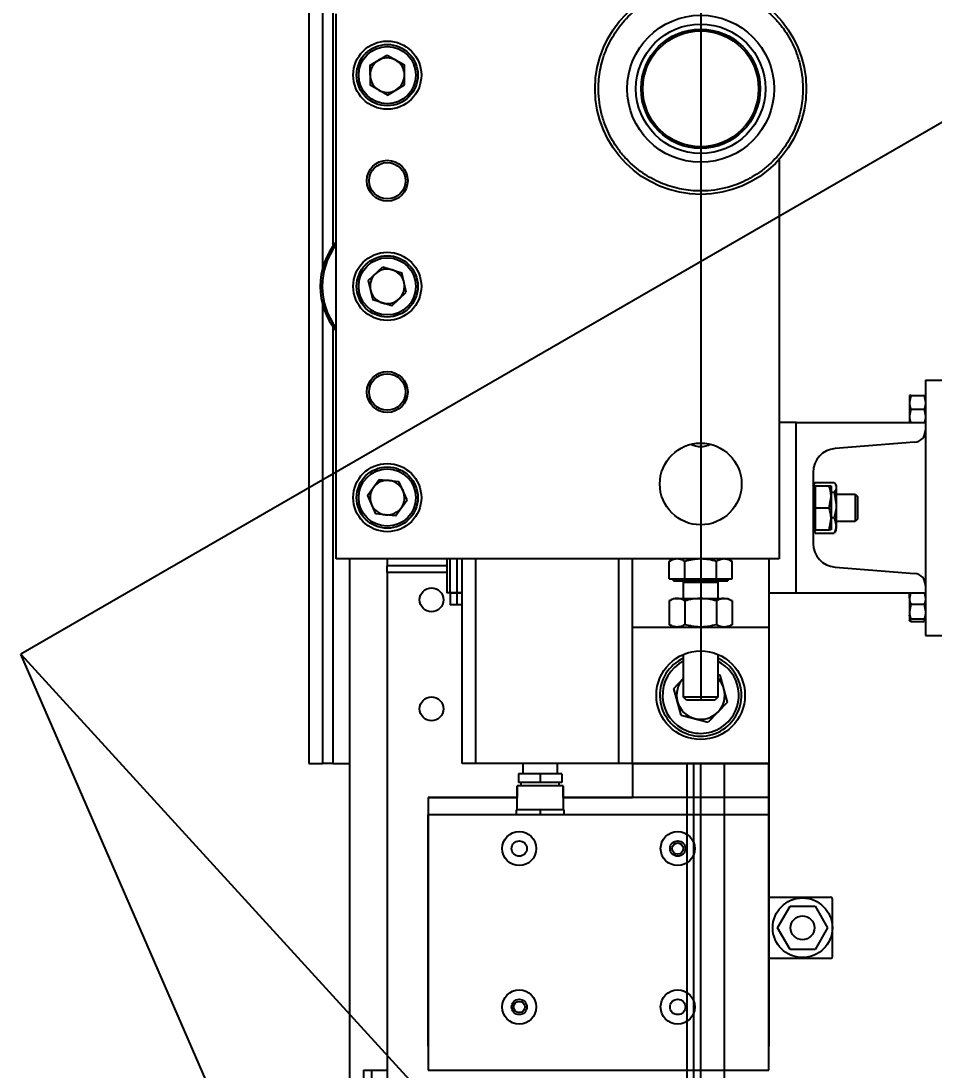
# Model space of a CAD drawing. Header units: inches. Extents: x -347369 to -260369, y 119522 to 149869.
# Drawn here: x -287753.7 to -287485.7, y 137420.7 to 137728.5 of the extents above; entities that cross this region are included whole.
import ezdxf

# ---------------------------------------------------------------- set-up
doc = ezdxf.new("R2010")
doc.units = ezdxf.units.IN
doc.header["$LTSCALE"] = 300
doc.linetypes.add('CENTRO', pattern=[2, 1.25, -0.25, 0.25, -0.25])
for name, color, linetype in [('ASSI', 254, 'CENTRO'), ('QUOTE', 7, 'Continuous'), ('RULLIERE', 3, 'Continuous')]:
    doc.layers.add(name, color=color, linetype=linetype)
doc.styles.get("Standard").update_dxf_attribs({"font": 'romans.shx'})
doc.dimstyles.new('sc1a100', dxfattribs={"dimscale": 100, "dimtxt": 3, "dimasz": 3, "dimexe": 0, "dimexo": 0, "dimgap": 1, "dimtad": 1, "dimzin": 12, "dimdsep": 46, "dimtxsty": 'Standard', "dimblk": 'CLOSEDBLANK', "dimcen": 1, "dimclrd": 253, "dimclre": 253, "dimclrt": 2, "dimadec": 0, "dimazin": 3, "dimtfac": 1, "dimtmove": 0, "dimatfit": 1, "dimldrblk": 'CLOSEDBLANK', "dimfxl": 1, "dimtolj": 1, "dimtzin": 0, "dimarcsym": 0})

# ---------------------------------------------------------------- blocks, each defined once
blk = doc.blocks.new('_ClosedBlank')
at = {"color": 0, "linetype": 'ByBlock', "lineweight": -2}
for p, q in [((-1, 0.1667), (0, 0)), ((-1, 0.1667), (-1, -0.1667)), ((0, 0), (-1, -0.1667))]:
    blk.add_line(p, q, dxfattribs=at)
blk = doc.blocks.new('*D27')
at = {"layer": 'Defpoints', "color": 0, "transparency": 16777216}
for p in [(-285230.17, 140399.66), (-284017.73, 139699.66), (-287395.23, 137749.66), (-287103.2, 136767.46), (-285230.17, 136499.66)]:
    blk.add_point(p, dxfattribs=at)
at = {"layer": 'QUOTE', "color": 253, "lineweight": -2, "transparency": 16777216}
for p, q in [((-287395.23, 137749.66), (-287753.7, 137542.69)), ((-285230.17, 136499.66), (-285230.17, 136085.73))]:
    blk.add_line(p, q, dxfattribs=at)
blk.add_arc((-285230.17, 138999.66), 2913.92, 215.90144, 264.09856, dxfattribs=at)
at = {"layer": 'QUOTE', "color": 253, "lineweight": -2, "transparency": 16777216, "xscale": 300, "yscale": 300, "zscale": 300}
for p, rotation in [((-287753.7, 137542.69), 122.9507175305296), ((-285230.17, 136085.73), 357.0492824694705)]:
    blk.add_blockref('_ClosedBlank', p, dxfattribs=dict(at, rotation=rotation))
at = {"layer": 'QUOTE', "color": 2, "transparency": 16777216, "insert": (-286562.13, 136692.63), "char_height": 300, "attachment_point": 5, "rotation": 330}
blk.add_mtext('\\A1;60°', dxfattribs=at)
blk = doc.blocks.new('90-2630 (R10) - SX')
at = {"layer": 'ASSI'}
blk.add_line((-124, 104.8), (-124, -1539.07), dxfattribs=at)
at = {"layer": 'RULLIERE', "color": 254}
for p, q in [((-239, -989), (-239, -1489)), ((-235, -989), (-235, -1343.8)), ((-232, -1067.32), (-232, -1337.25)), ((-231, -1429), (-231, -1269)), ((-221.09, -1284.14), (-216.07, -1281.16)), ((-216.07, -1281.16), (-210.98, -1284.02)), ((-221.09, -1284.14), (-221.02, -1289.98)), ((-210.91, -1289.86), (-210.98, -1284.02)), ((-215.93, -1292.84), (-221.02, -1289.98)), ((-215.93, -1292.84), (-210.91, -1289.86)), ((-101, -1311.78), (-101, -1429)), ((-221.59, -1347.31), (-217.33, -1343.31)), ((-217.33, -1343.31), (-211.74, -1345.01)), ((-210.41, -1350.69), (-211.74, -1345.01)), ((-221.59, -1347.31), (-220.26, -1352.99)), ((-214.67, -1354.69), (-210.41, -1350.69)), ((-235, -1354.2), (-235, -1489)), ((-214.67, -1354.69), (-220.26, -1352.99)), ((-232, -1360.75), (-232, -1489)), ((-58, -1376.5), (-53, -1376.5)), ((-58, -1376.5), (-58, -1389)), ((-62.34, -1381), (-62.7, -1383)), ((-62.7, -1381), (-62.7, -1383)), ((-62.34, -1381), (-58.36, -1381)), ((-58.36, -1381), (-58, -1383)), ((-62.7, -1383), (-62.7, -1387)), ((-62.34, -1385), (-62.7, -1387)), ((-62.34, -1385), (-58.36, -1385)), ((-58.36, -1385), (-58, -1387)), ((-62.7, -1387), (-62.7, -1389)), ((-96, -1389), (-101, -1389)), ((-96, -1389), (-58, -1389)), ((-96, -1439), (-96, -1389)), ((-58, -1389), (-58, -1391.25)), ((-58, -1391.25), (-58, -1436.75)), ((-61.22, -1394.74), (-84.56, -1396.6)), ((-91, -1403.58), (-91, -1424.42)), ((-221.81, -1410.39), (-218.38, -1405.66)), ((-218.38, -1405.66), (-212.57, -1406.28)), ((-210.19, -1411.61), (-212.57, -1406.28)), ((-91, -1407.5), (-90.69, -1406.96)), ((-90.42, -1406.56), (-84.78, -1406.56)), ((-84.51, -1406.96), (-84.2, -1407.5)), ((-91, -1407.5), (-90.4, -1407.5)), ((-90.4, -1407.5), (-86.28, -1407.5)), ((-90.4, -1407.5), (-90.4, -1410.75)), ((-85.7, -1407.5), (-85.7, -1410.75)), ((-85.7, -1409.43), (-84.78, -1409.43)), ((-84.78, -1409.43), (-84.2, -1413.15)), ((-84.2, -1407.5), (-84.2, -1408)), ((-84.2, -1408), (-84.2, -1413.15)), ((-84.2, -1410), (-78.69, -1410)), ((-78.69, -1410), (-78, -1410.69)), ((-78.69, -1410), (-78.69, -1418)), ((-221.81, -1410.39), (-219.43, -1415.72)), ((-213.62, -1416.34), (-210.19, -1411.61)), ((-90.4, -1410.75), (-90.4, -1414)), ((-86.28, -1414), (-85.7, -1410.75)), ((-85.7, -1410.75), (-85.7, -1417.25)), ((-84.2, -1413.15), (-84.2, -1419.16)), ((-78, -1410.69), (-78, -1417.31)), ((-213.62, -1416.34), (-219.43, -1415.72)), ((-90.4, -1414), (-86.28, -1414)), ((-90.4, -1414), (-90.4, -1417.25)), ((-90.4, -1417.25), (-90.4, -1420.5)), ((-86.28, -1420.5), (-85.7, -1417.25)), ((-85.7, -1416.87), (-84.78, -1416.87)), ((-85.7, -1417.25), (-85.7, -1420.5)), ((-84.78, -1416.87), (-84.2, -1419.16)), ((-78.69, -1418), (-84.2, -1418)), ((-84.2, -1420.5), (-84.2, -1419.16)), ((-78, -1417.31), (-78.69, -1418)), ((-90.69, -1421.04), (-91, -1420.5)), ((-90.4, -1420.5), (-91, -1420.5)), ((-90.68, -1420.5), (-90.42, -1421.44)), ((-90.63, -1421.02), (-90.42, -1421.44)), ((-90.42, -1421.44), (-84.78, -1421.44)), ((-90.4, -1420.5), (-86.28, -1420.5)), ((-84.57, -1421.02), (-84.78, -1421.44)), ((-84.2, -1420.5), (-84.51, -1421.04)), ((-101, -1429), (-231, -1429)), ((-227, -1681), (-227, -1429)), ((-216, -1429), (-216, -1431)), ((-198.5, -1431), (-216, -1431)), ((-216, -1433), (-216, -1431)), ((-198.5, -1429), (-198.5, -1438.9)), ((-197.5, -1438.9), (-197.5, -1429)), ((-195.5, -1438.9), (-195.5, -1429)), ((-194, -1489), (-194, -1429)), ((-190, -1489), (-190, -1429)), ((-148, -1489), (-148, -1429)), ((-144, -1449), (-144, -1429)), ((-133.24, -1429.71), (-132, -1429)), ((-133.24, -1434.8), (-133.24, -1429.71)), ((-128.62, -1434.8), (-128.62, -1429.71)), ((-119.38, -1434.8), (-119.38, -1429.71)), ((-116, -1429), (-114.76, -1429.71)), ((-114.76, -1434.8), (-114.76, -1429.71)), ((-104, -1429), (-104, -1449)), ((-84.56, -1431.4), (-61.22, -1433.26)), ((-216, -1433), (-216, -1629)), ((-198.5, -1433), (-216, -1433)), ((-133.24, -1434.8), (-130.93, -1434.8)), ((-132, -1435.4), (-132, -1434.8)), ((-132, -1435.4), (-130.93, -1435.4)), ((-130.93, -1434.8), (-128.62, -1434.8)), ((-130.93, -1435.4), (-116, -1435.4)), ((-129, -1440.6), (-129, -1435.8)), ((-129, -1435.8), (-128.33, -1435.8)), ((-128.62, -1434.8), (-124, -1434.8)), ((-128.33, -1435.8), (-119, -1435.8)), ((-124, -1434.8), (-119.38, -1434.8)), ((-119.38, -1434.8), (-117.07, -1434.8)), ((-119, -1435.8), (-119, -1440.6)), ((-117.07, -1434.8), (-114.76, -1434.8)), ((-116, -1434.8), (-116, -1435.4)), ((-58, -1436.75), (-58, -1439)), ((-197.5, -1438.9), (-198.5, -1438.9)), ((-195.5, -1438.9), (-197.5, -1438.9)), ((-197.4, -1438.9), (-197.5, -1439)), ((-195.5, -1439), (-197.5, -1439)), ((-197.5, -1439), (-197.5, -1442.5)), ((-194, -1438.9), (-195.5, -1438.9)), ((-195.5, -1439), (-195.46, -1438.9)), ((-194, -1439), (-195.5, -1439)), ((-195.5, -1442.5), (-195.5, -1439)), ((-133.24, -1441.31), (-132, -1440.6)), ((-132, -1440.6), (-130.93, -1440.6)), ((-130.93, -1440.6), (-124, -1440.6)), ((-124, -1440.6), (-117.07, -1440.6)), ((-117.07, -1440.6), (-116, -1440.6)), ((-116, -1440.6), (-114.76, -1441.31)), ((-96, -1439), (-104, -1439)), ((-58, -1439), (-96, -1439)), ((-62.41, -1439), (-62.7, -1440.48)), ((-62.7, -1440.48), (-62.7, -1439)), ((-62.7, -1440.48), (-62.7, -1444.43)), ((-58.29, -1439), (-58, -1440.48)), ((-58, -1439), (-58, -1451.5)), ((-195.5, -1442.5), (-197.5, -1442.5)), ((-194, -1442.5), (-195.5, -1442.5)), ((-133.24, -1441.31), (-133.24, -1448.29)), ((-128.62, -1441.31), (-128.62, -1448.29)), ((-119.38, -1441.31), (-119.38, -1448.29)), ((-114.76, -1441.31), (-114.76, -1448.29)), ((-62.34, -1442.27), (-62.7, -1444.43)), ((-62.34, -1442.27), (-58.36, -1442.27)), ((-58.36, -1442.27), (-58, -1444.43)), ((-62.7, -1444.43), (-62.7, -1446.95)), ((-62.34, -1447.32), (-62.7, -1445.52)), ((-62.67, -1447.05), (-62.7, -1447)), ((-62.34, -1446.58), (-58.36, -1446.58)), ((-58.36, -1447.32), (-58, -1445.52)), ((-58, -1447), (-58.03, -1447.05)), ((-144, -1449), (-104, -1449)), ((-144, -1489), (-144, -1449)), ((-132, -1449), (-133.24, -1448.29)), ((-114.76, -1448.29), (-116, -1449)), ((-104, -1449), (-104, -1489)), ((-62.34, -1447.32), (-58.36, -1447.32)), ((-58, -1451.5), (-53, -1451.5)), ((-129, -1469.57), (-129, -1457)), ((-119, -1457), (-119, -1469.57)), ((-131.91, -1467), (-129, -1464)), ((-118.31, -1463.15), (-119, -1462.97)), ((-116.09, -1471), (-118.31, -1463.15)), ((-129.69, -1474.85), (-131.91, -1467)), ((-128.17, -1470.4), (-129, -1469.57)), ((-119, -1469.57), (-129, -1469.57)), ((-119.83, -1470.4), (-128.17, -1470.4)), ((-116.09, -1471), (-121.78, -1476.86)), ((-119, -1469.57), (-119.83, -1470.4)), ((-129.69, -1474.85), (-121.78, -1476.86)), ((-239, -1489), (-235, -1489)), ((-232, -1489), (-235, -1489)), ((-232, -1489), (-227, -1489)), ((-190, -1489), (-194, -1489)), ((-148, -1489), (-190, -1489)), ((-176.15, -1492.1), (-176.15, -1489)), ((-166.15, -1489), (-166.15, -1492.1)), ((-144, -1489), (-148, -1489)), ((-104, -1489), (-144, -1489)), ((-144, -1489), (-144, -1499)), ((-104, -1489), (-144, -1489)), ((-144, -1489), (-104, -1489)), ((-128, -1629), (-128, -1489)), ((-126, -1631), (-126, -1489)), ((-124, -1631), (-124, -1489)), ((-117, -1681), (-117, -1489)), ((-104, -1489), (-104, -1499)), ((-177.5, -1492.1), (-177.5, -1494.6)), ((-171.15, -1492.1), (-177.5, -1492.1)), ((-171.15, -1492.1), (-171.15, -1494.6)), ((-164.8, -1492.1), (-171.15, -1492.1)), ((-164.8, -1492.1), (-164.8, -1494.6)), ((-177.9, -1502.6), (-177.9, -1495.6)), ((-164.4, -1495.6), (-177.9, -1495.6)), ((-171.15, -1494.6), (-177.5, -1494.6)), ((-176.65, -1495.6), (-176.65, -1494.6)), ((-164.8, -1494.6), (-171.15, -1494.6)), ((-165.65, -1494.6), (-165.65, -1495.6)), ((-164.4, -1495.6), (-164.4, -1502.6)), ((-204, -1499), (-177.9, -1499)), ((-204, -1499), (-204, -1504)), ((-164.4, -1499), (-144, -1499)), ((-104, -1499), (-144, -1499)), ((-104, -1499), (-104, -1504)), ((-204, -1504), (-104, -1504)), ((-204, -1572), (-204, -1504)), ((-178.15, -1502.6), (-178.15, -1504)), ((-171.15, -1502.6), (-178.15, -1502.6)), ((-171.15, -1502.6), (-171.15, -1504)), ((-164.15, -1502.6), (-171.15, -1502.6)), ((-164.15, -1502.6), (-164.15, -1504)), ((-104, -1504), (-104, -1572)), ((-104, -1528.25), (-85.85, -1528.25)), ((-85.35, -1537.25), (-85.35, -1528.75)), ((-101.43, -1537.25), (-97.77, -1530.9)), ((-97.77, -1530.9), (-90.43, -1530.9)), ((-90.43, -1530.9), (-86.77, -1537.25)), ((-97.77, -1543.6), (-101.43, -1537.25)), ((-86.77, -1537.25), (-90.43, -1543.6)), ((-85.35, -1545.75), (-85.35, -1537.25)), ((-90.43, -1543.6), (-97.77, -1543.6)), ((-85.85, -1546.25), (-104, -1546.25)), ((-204, -1572), (-204, -1579)), ((-104, -1579), (-104, -1572)), ((-223, -1579), (-223, -1631.04)), ((-223, -1579), (-220.5, -1579)), ((-220.5, -1579), (-216, -1579)), ((-220.5, -1631), (-220.5, -1579)), ((-204, -1579), (-104, -1579))]:
    blk.add_line(p, q, dxfattribs=at)
at = {"layer": 'RULLIERE', "color": 254, "extrusion": (0, 0, -1)}
for p, q in [((-104, -1489), (-144, -1489)), ((-144, -1489), (-144, -1499)), ((-104, -1504), (-104, -1489)), ((-164.4, -1495.6), (-177.9, -1495.6)), ((-177.9, -1495.6), (-177.9, -1499)), ((-164.4, -1499), (-164.4, -1495.6)), ((-204, -1499), (-204, -1579)), ((-177.9, -1499), (-204, -1499)), ((-144, -1499), (-164.4, -1499)), ((-104, -1579), (-104, -1504)), ((-204, -1579), (-104, -1579))]:
    blk.add_line(p, q, dxfattribs=at)
at = {"layer": 'RULLIERE', "color": 254}
for centre, radius in [((-124, -1291), 31), ((-124, -1291), 21.57), ((-124, -1291), 19), ((-124, -1291), 17.5), ((-124, -1291), 17), ((-216, -1287), 10), ((-216, -1287), 9), ((-216, -1287), 8.4), ((-216, -1318), 6), ((-216, -1318), 5.33), ((-216, -1349), 10), ((-216, -1349), 9), ((-216, -1349), 8.4), ((-216, -1380), 6), ((-216, -1380), 5.33), ((-124, -1407), 12), ((-216, -1411), 10), ((-216, -1411), 9), ((-216, -1411), 8.4), ((-203, -1441), 3.5), ((-124, -1469), 13), ((-203, -1473), 3.5), ((-177.25, -1514), 5), ((-177.25, -1514), 2.25), ((-130.75, -1514), 5), ((-130.75, -1514), 2.25), ((-130.75, -1514), 1.65), ((-94.1, -1537.25), 8.75), ((-94.1, -1537.25), 3.5), ((-177.25, -1560.5), 5), ((-130.75, -1560.5), 5), ((-177.25, -1560.5), 2.25), ((-177.25, -1560.5), 1.65), ((-130.75, -1560.5), 2.25)]:
    blk.add_circle(centre, radius, dxfattribs=at)
for centre, radius, start, end in [((-216, -1287), 5.06, 120.6875, 180.6875), ((-216, -1287), 5.06, 60.6875, 120.6875), ((-216, -1287), 5.06, 0.6875, 60.6875), ((-216, -1287), 5.06, 300.6875, 0.6875), ((-216, -1287), 5.06, 180.6875, 240.6875), ((-216, -1287), 5.06, 240.6875, 300.6875), ((-215, -1349), 20.66, 140.7409, 219.2591), ((-215, -1349), 20.66, 140.7451, 219.2549), ((-215, -1349), 20.11, 142.7142, 217.2858), ((-216, -1349), 5.06, 133.1366, 193.1366), ((-216, -1349), 5.06, 73.1366, 133.1366), ((-216, -1349), 5.06, 13.1366, 73.1366), ((-216, -1349), 5.06, 313.1366, 13.1366), ((-216, -1349), 5.06, 193.1366, 253.1366), ((-216, -1349), 5.06, 253.1366, 313.1366), ((-61.5, -1391.25), 3.5, 274.57, 0), ((-124, -1389), 7, 245.3305, 294.6695), ((-84, -1403.58), 7, 94.57, 180), ((-216, -1411), 5.06, 83.9992, 143.9992), ((-216, -1411), 5.06, 23.9992, 83.9992), ((-216, -1411), 5.06, 143.9992, 203.9992), ((-216, -1411), 5.06, 323.9992, 23.9992), ((-216, -1411), 5.06, 203.9992, 263.9992), ((-216, -1411), 5.06, 263.9992, 323.9992), ((-84, -1424.42), 7, 180, 265.43), ((-61.5, -1436.75), 3.5, 0, 85.43), ((-129.4, -1435.8), 0.4, 0, 90), ((-118.6, -1435.8), 0.4, 90, 180), ((-124, -1469), 12, 114.6243, 315.7868), ((-124, -1469), 11.2, 116.5148, 315.7868), ((-124, -1469), 12, 315.7868, 65.3757), ((-124, -1469), 11.2, 315.7868, 63.4852), ((-124, -1469), 7.07, 135.7868, 195.7868), ((-124, -1469), 7.07, 15.7868, 44.9995), ((-124, -1469), 7.07, 315.7868, 15.7868), ((-124, -1469), 7.07, 195.7868, 255.7868), ((-124, -1469), 7.07, 255.7868, 315.7868), ((-85.85, -1528.75), 0.5, 0, 90), ((-85.85, -1545.75), 0.5, 270, 0)]:
    blk.add_arc(centre, radius, start, end, dxfattribs=at)
for points, knots in [([(-122.51, -1261.04), (-123.73, -1261.02), (-126.21, -1260.98), (-129.95, -1261.52), (-133.4, -1262.44), (-136.48, -1263.66), (-139.19, -1265.07), (-141.77, -1266.76), (-144.97, -1269.37), (-147.73, -1272.45), (-149.96, -1275.87), (-151.78, -1279.39), (-153.34, -1283.93), (-154.04, -1288.9), (-154, -1293.21), (-153.49, -1296.95), (-152.56, -1300.4), (-151.34, -1303.48), (-149.93, -1306.19), (-148.24, -1308.77), (-145.63, -1311.97), (-142.55, -1314.73), (-139.13, -1316.96), (-135.61, -1318.78), (-131.07, -1320.34), (-126.1, -1321.04), (-121.79, -1321), (-118.05, -1320.49), (-114.6, -1319.56), (-111.52, -1318.34), (-108.81, -1316.93), (-106.23, -1315.24), (-103.03, -1312.63), (-100.27, -1309.55), (-98.04, -1306.13), (-96.22, -1302.61), (-94.66, -1298.07), (-93.96, -1293.1), (-94, -1288.79), (-94.51, -1285.05), (-95.44, -1281.6), (-96.66, -1278.52), (-98.07, -1275.81), (-99.76, -1273.23), (-102.37, -1270.03), (-105.45, -1267.27), (-108.87, -1265.04), (-112.39, -1263.22), (-116.93, -1261.61), (-120.69, -1261.22), (-122.51, -1261.04)], [0, 0, 0, 0, 0.019414, 0.039433, 0.06001, 0.0761, 0.092186, 0.108618, 0.125047, 0.157864, 0.173953, 0.190039, 0.220892, 0.25, 0.269416, 0.289433, 0.31001, 0.3261, 0.342186, 0.358618, 0.375047, 0.407864, 0.423953, 0.440039, 0.470892, 0.5, 0.519416, 0.539433, 0.56001, 0.5761, 0.592186, 0.608618, 0.625047, 0.657864, 0.673953, 0.690039, 0.720892, 0.75, 0.769416, 0.789433, 0.81001, 0.8261, 0.842186, 0.858618, 0.875047, 0.907864, 0.923953, 0.940039, 0.970892, 1, 1, 1, 1]), ([(-62.34, -1381), (-62.4, -1381), (-62.61, -1381), (-62.66, -1381), (-62.7, -1381)], [0, 0, 0, 0, 0.257551, 1, 1, 1, 1]), ([(-58.36, -1381), (-58.3, -1381), (-58.09, -1381), (-58.04, -1381), (-58, -1381)], [0, 0, 0, 0, 0.257551, 1, 1, 1, 1]), ([(-62.7, -1383), (-62.7, -1383.05), (-62.69, -1383.72), (-62.51, -1384.38), (-62.34, -1385)], [0, 0, 0, 0, 0.070185, 1, 1, 1, 1]), ([(-58, -1383), (-58, -1383.05), (-58.01, -1383.72), (-58.19, -1384.38), (-58.36, -1385)], [0, 0, 0, 0, 0.070185, 1, 1, 1, 1]), ([(-62.7, -1387), (-62.7, -1387.05), (-62.69, -1387.72), (-62.51, -1388.38), (-62.34, -1389)], [0, 0, 0, 0, 0.070185, 1, 1, 1, 1]), ([(-58, -1387), (-58, -1387.05), (-58.01, -1387.72), (-58.19, -1388.38), (-58.36, -1389)], [0, 0, 0, 0, 0.070185, 1, 1, 1, 1]), ([(-90.42, -1406.56), (-90.51, -1406.68), (-90.74, -1406.99), (-90.81, -1407.31), (-90.85, -1407.5)], [0, 0, 0, 0, 0.391798, 1, 1, 1, 1]), ([(-84.78, -1406.56), (-84.69, -1406.68), (-84.35, -1407.15), (-84.27, -1407.63), (-84.2, -1408)], [0, 0, 0, 0, 0.257551, 1, 1, 1, 1]), ([(-85.7, -1410.75), (-85.7, -1410.67), (-85.71, -1409.58), (-86.01, -1408.5), (-86.28, -1407.5)], [0, 0, 0, 0, 0.070215, 1, 1, 1, 1]), ([(-86.28, -1407.5), (-86.2, -1407.5), (-85.86, -1407.5), (-85.77, -1407.5), (-85.7, -1407.5)], [0, 0, 0, 0, 0.223713, 1, 1, 1, 1]), ([(-84.2, -1408), (-84.21, -1408.13), (-84.24, -1408.61), (-84.55, -1409.09), (-84.78, -1409.43)], [0, 0, 0, 0, 0.2686336, 1, 1, 1, 1]), ([(-84.2, -1413.15), (-84.2, -1413.24), (-84.21, -1414.5), (-84.51, -1415.73), (-84.78, -1416.87)], [0, 0, 0, 0, 0.070215, 1, 1, 1, 1]), ([(-85.7, -1417.25), (-85.7, -1417.17), (-85.71, -1416.08), (-86.01, -1415), (-86.28, -1414)], [0, 0, 0, 0, 0.070215, 1, 1, 1, 1]), ([(-84.2, -1419.16), (-84.2, -1419.21), (-84.21, -1419.98), (-84.51, -1420.74), (-84.78, -1421.44)], [0, 0, 0, 0, 0.070215, 1, 1, 1, 1]), ([(-85.7, -1420.5), (-85.77, -1420.5), (-85.86, -1420.5), (-86.2, -1420.5), (-86.28, -1420.5)], [0, 0, 0, 0, 0.776287, 1, 1, 1, 1]), ([(-130.93, -1429), (-131.56, -1429.09), (-132.34, -1429.21), (-133.1, -1429.63), (-133.24, -1429.71)], [0, 0, 0, 0, 0.811304, 1, 1, 1, 1]), ([(-128.62, -1429.71), (-129.22, -1429.42), (-129.98, -1429.04), (-130.76, -1429.01), (-130.93, -1429)], [0, 0, 0, 0, 0.785622, 1, 1, 1, 1]), ([(-124, -1429), (-124.11, -1429), (-124.94, -1429.01), (-126.5, -1429.16), (-127.91, -1429.53), (-128.62, -1429.71)], [0, 0, 0, 0, 0.070086, 0.530782, 1, 1, 1, 1]), ([(-119.38, -1429.71), (-120.13, -1429.51), (-121.65, -1429.11), (-123.21, -1429.04), (-124, -1429)], [0, 0, 0, 0, 0.495458, 1, 1, 1, 1]), ([(-117.07, -1429), (-117.13, -1429), (-117.54, -1429.01), (-118.32, -1429.16), (-119.03, -1429.53), (-119.38, -1429.71)], [0, 0, 0, 0, 0.070086, 0.530782, 1, 1, 1, 1]), ([(-114.76, -1429.71), (-115.14, -1429.51), (-115.89, -1429.11), (-116.68, -1429.04), (-117.07, -1429)], [0, 0, 0, 0, 0.495458, 1, 1, 1, 1]), ([(-130.93, -1440.6), (-130.98, -1440.6), (-131.4, -1440.61), (-132.18, -1440.76), (-132.88, -1441.13), (-133.24, -1441.31)], [0, 0, 0, 0, 0.070086, 0.530782, 1, 1, 1, 1]), ([(-128.62, -1441.31), (-128.99, -1441.11), (-129.75, -1440.71), (-130.53, -1440.64), (-130.93, -1440.6)], [0, 0, 0, 0, 0.495458, 1, 1, 1, 1]), ([(-124, -1440.6), (-124.11, -1440.6), (-124.94, -1440.61), (-126.5, -1440.76), (-127.91, -1441.13), (-128.62, -1441.31)], [0, 0, 0, 0, 0.070086, 0.530782, 1, 1, 1, 1]), ([(-119.38, -1441.31), (-120.13, -1441.11), (-121.65, -1440.71), (-123.21, -1440.64), (-124, -1440.6)], [0, 0, 0, 0, 0.495458, 1, 1, 1, 1]), ([(-117.07, -1440.6), (-117.28, -1440.61), (-118.06, -1440.65), (-118.82, -1441.03), (-119.38, -1441.31)], [0, 0, 0, 0, 0.268634, 1, 1, 1, 1]), ([(-114.76, -1441.31), (-114.96, -1441.21), (-115.71, -1440.79), (-116.49, -1440.68), (-117.07, -1440.6)], [0, 0, 0, 0, 0.257551, 1, 1, 1, 1]), ([(-62.7, -1440.48), (-62.7, -1440.52), (-62.69, -1441.12), (-62.51, -1441.72), (-62.34, -1442.27)], [0, 0, 0, 0, 0.070185, 1, 1, 1, 1]), ([(-58, -1440.48), (-58, -1440.52), (-58.01, -1441.12), (-58.19, -1441.72), (-58.36, -1442.27)], [0, 0, 0, 0, 0.070185, 1, 1, 1, 1]), ([(-62.7, -1444.43), (-62.7, -1444.48), (-62.69, -1445.21), (-62.51, -1445.92), (-62.34, -1446.58)], [0, 0, 0, 0, 0.070185, 1, 1, 1, 1]), ([(-62.34, -1446.58), (-62.4, -1446.61), (-62.61, -1446.73), (-62.66, -1446.86), (-62.7, -1446.95)], [0, 0, 0, 0, 0.257551, 1, 1, 1, 1]), ([(-62.7, -1446.95), (-62.69, -1446.98), (-62.67, -1447.11), (-62.48, -1447.23), (-62.34, -1447.32)], [0, 0, 0, 0, 0.268634, 1, 1, 1, 1]), ([(-58, -1444.43), (-58, -1444.48), (-58.01, -1445.21), (-58.19, -1445.92), (-58.36, -1446.58)], [0, 0, 0, 0, 0.070185, 1, 1, 1, 1]), ([(-58.36, -1446.58), (-58.3, -1446.61), (-58.09, -1446.73), (-58.04, -1446.86), (-58, -1446.95)], [0, 0, 0, 0, 0.257551, 1, 1, 1, 1]), ([(-58, -1446.95), (-58.01, -1446.98), (-58.03, -1447.11), (-58.22, -1447.23), (-58.36, -1447.32)], [0, 0, 0, 0, 0.268634, 1, 1, 1, 1]), ([(-130.93, -1449), (-130.98, -1449), (-131.4, -1448.99), (-132.18, -1448.84), (-132.88, -1448.47), (-133.24, -1448.29)], [0, 0, 0, 0, 0.070086, 0.530782, 1, 1, 1, 1]), ([(-128.62, -1448.29), (-128.99, -1448.49), (-129.75, -1448.89), (-130.53, -1448.96), (-130.93, -1449)], [0, 0, 0, 0, 0.495458, 1, 1, 1, 1]), ([(-124, -1449), (-124.11, -1449), (-124.94, -1448.99), (-126.5, -1448.84), (-127.91, -1448.47), (-128.62, -1448.29)], [0, 0, 0, 0, 0.070086, 0.530782, 1, 1, 1, 1]), ([(-119.38, -1448.29), (-120.13, -1448.48), (-121.26, -1448.77), (-122.82, -1448.97), (-123.6, -1448.99), (-124, -1449)], [0, 0, 0, 0, 0.495251, 0.746818, 1, 1, 1, 1]), ([(-117.07, -1449), (-117.28, -1448.99), (-118.06, -1448.95), (-118.82, -1448.57), (-119.38, -1448.29)], [0, 0, 0, 0, 0.268634, 1, 1, 1, 1]), ([(-114.76, -1448.29), (-114.96, -1448.39), (-115.71, -1448.81), (-116.49, -1448.92), (-117.07, -1449)], [0, 0, 0, 0, 0.257551, 1, 1, 1, 1])]:
    blk.add_open_spline(points, degree=3, knots=knots, dxfattribs=at)

msp = doc.modelspace()

# ---------------------------------------------------------------- block references
msp.add_blockref('90-2630 (R10) - SX', (-287430.166, 138999.656))

# ---------------------------------------------------------------- dimensions: what is measured, and where the dimension line sits
at = {"layer": 'QUOTE'}
dim = msp.add_angular_dim_2l(base=(-287103.201, 136767.46), line1=((-285230.166, 136499.656), (-285230.166, 140399.656)), line2=((-287395.23, 137749.656), (-284017.731, 139699.656)), dimstyle='sc1a100', dxfattribs=at)
dim.commit()
dim.dimension.update_dxf_attribs({"geometry": '*D27', "text_midpoint": (-286562.128, 136692.63)})

doc.saveas('drawing.dxf')
